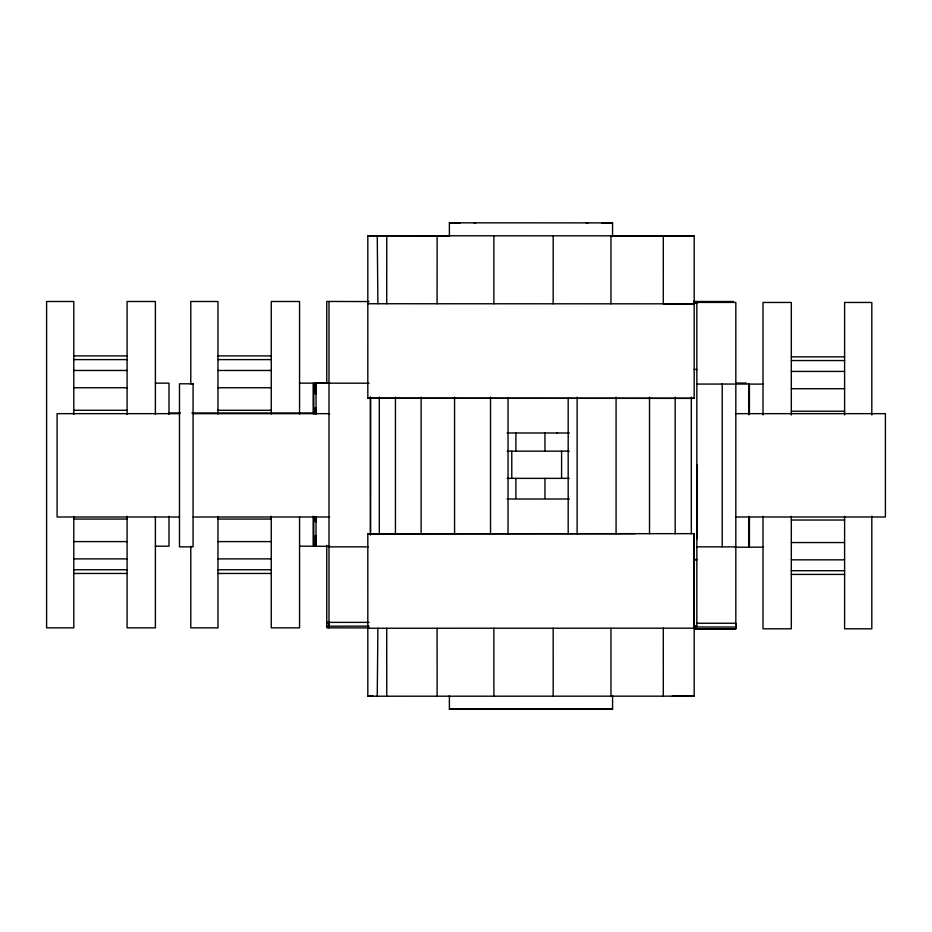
<?xml version="1.0" encoding="UTF-8"?>
<svg xmlns="http://www.w3.org/2000/svg" width="932" height="932" viewBox="0 0 932 932"><rect width="100%" height="100%" fill="white"/><g stroke="black" fill="none" stroke-linecap="round" stroke-linejoin="round"><path stroke-width="1.4" d="M329.613 546.35L313.781 546.257L313.793 516.736M313.804 414.018L313.804 383.087L329.613 383.122M316.03 516.817L316.018 546.338L316.018 535.411M316.041 414.111L316.041 383.168L369.072 383.203M367.825 235.773L694.189 235.843L694.177 398.348L367.814 398.232L367.825 235.773L449.352 235.819M370.47 535.05L370.482 397.218M386.722 303.739L386.745 235.761M437.096 303.75L437.12 235.773M449.387 236.425L449.387 222.83L452.171 222.83L612.569 222.888L612.557 236.483M493.867 303.762L493.89 235.784M515.885 498.399L515.885 478.361M544.964 498.399L544.964 478.361M553.165 303.785L553.189 235.796M610.949 303.797L610.973 235.819M663.304 235.831L663.281 303.82L694.177 303.832L367.814 303.739M696.833 538.976L696.833 464.765M748.78 414.74L748.769 384.042L697.171 384.077M735.197 547.212L748.792 547.212L748.792 516.281M377.25 696.239L377.903 628.261M369.072 627.912L326.759 627.83L326.759 622.296L329.613 622.296M328.984 301.549L328.984 627.935L328.74 626.188L328.984 622.378L369.072 622.378M697.171 623.252L735.826 623.252L736.07 627.061L735.826 628.809L694.317 628.785L735.826 628.785L735.826 302.422L693.874 302.422M373.348 696.216L367.802 696.216L694.189 696.157L694.177 533.652L367.791 533.815L634.855 533.663M557.592 433.007L556.695 433.007M326.503 626.106L329.38 626.106M328.74 626.188L369.002 626.118M449.387 695.575L449.387 709.17L612.569 709.112L612.557 695.517M612.522 235.854L694.177 235.854L688.597 235.854M369.072 301.56L326.759 301.455L326.759 383.25M693.466 301.502L733.542 301.502M693.618 301.618L696.519 301.618M694.095 302.795L696.845 302.795L696.845 626.211L693.932 626.211M693.932 303.319L696.845 303.308M73.791 355.896L127.09 355.896M217.971 355.896L271.259 355.896M791.315 356.851L844.602 356.851M73.791 359.601L127.09 359.601M217.971 359.601L271.259 359.601M791.315 360.556L844.602 360.556M694.095 369.293L696.845 369.573M73.791 370.47L127.09 370.47M217.971 370.47L271.259 370.47M791.315 371.425L844.602 371.425M155.388 383.145L168.983 383.145L168.983 414.414M299.556 383.145L313.152 383.145L313.152 413.54M735.616 383.087L746.497 383.087M763.017 384.101L749.421 384.101L749.421 414.495M73.791 387.747L127.09 387.747M217.971 387.747L271.259 387.747M791.315 388.714L844.602 388.714M694.13 398.348L367.814 398.232M73.791 410.278L127.09 410.278M217.971 410.278L271.259 410.278M791.315 411.233L844.602 411.233M168.983 413.004L180.435 413.004M191.887 413.004L316.239 413.004M179.48 413.657L57.097 413.657L57.097 517.004L179.48 517.004M193.075 413.657L329.578 413.657M735.826 413.657L885.4 413.657L885.4 516.992L735.826 516.992M507.09 432.984L569.405 433.007M507.218 451.158L569.254 451.158M507.218 478.361L569.254 478.361M507.09 499.016L569.405 498.993M193.075 517.004L329.578 517.004M73.791 519.066L127.09 519.066M217.971 519.066L271.259 519.066M791.315 520.021L844.602 520.021M73.791 541.597L127.09 541.597M217.971 541.597L271.259 541.597M791.315 542.552L844.602 542.552M155.388 546.199L168.983 546.199L168.983 516.305M299.556 546.199L313.152 546.199L313.152 516.305M328.984 546.851L368.152 546.851M696.588 546.851L735.826 546.851M763.017 547.166L749.421 547.166L749.421 516.759M73.791 558.885L127.09 558.885M217.971 558.885L271.259 558.885M694.095 559.433L696.845 559.433M791.315 559.841L844.602 559.841M694.084 559.946L696.833 559.946M73.791 569.755L127.09 569.755M217.971 569.755L271.259 569.755M791.315 570.71L844.602 570.71M73.791 573.46L127.09 573.46M217.971 573.46L271.259 573.46M791.315 574.415L844.602 574.415M694.095 625.931L696.845 626.211M367.837 628.261L694.189 628.18L694.13 533.652M672.263 696.134L694.177 696.146L688.597 696.146M586.146 222.876L588.092 222.876M601.641 222.876L612.569 222.888M449.387 222.83L460.326 222.841M473.864 222.841L475.809 222.853M695.808 626.991L736.07 627.061M612.569 709.112L449.387 709.17M377.25 235.761L377.903 303.739M748.769 384.042L748.78 394.97M748.792 536.284L748.792 547.212M663.281 628.18L663.304 696.169M610.949 628.203L610.973 696.181M553.165 628.215L553.189 696.204M493.867 628.238L493.89 696.216M437.096 628.25L437.12 696.227M386.722 628.261L386.745 696.239M367.814 533.768L367.825 696.227M316.041 383.168L316.041 394.096M313.804 383.087L313.804 394.015M313.781 546.257L313.781 535.329M871.804 414.961L871.804 302.457L844.602 302.457L844.602 414.961M871.804 516.258L871.804 628.809L844.602 628.809L844.602 516.293M791.315 414.961L791.315 302.457L763.017 302.457L763.017 414.961M791.315 516.293L791.315 628.809L763.017 628.809L763.017 516.293M722.23 383.798L722.23 546.851M691.323 397.183L691.323 533.791M675.187 397.183L675.187 533.791M649.522 397.183L649.522 533.791M616.075 397.183L616.075 533.791M577.129 397.183L577.129 533.791M568.182 398.209L568.182 534.187M561.588 451.158L561.588 478.361M544.964 432.553L544.964 451.158M515.885 432.553L515.885 451.158M511.785 451.158L511.785 478.361M508.045 398.209L508.045 534.187M490.523 397.183L490.523 533.791M454.571 397.183L454.571 533.791M421.124 397.183L421.124 533.791M395.448 397.183L395.448 533.791M379.312 397.183L379.312 533.791M370.482 397.183L370.482 533.791M326.759 545.43L326.759 623.776M316.03 407.645L316.03 413.866M316.03 517.074L316.03 521.873M313.793 407.564L313.793 413.785M313.793 516.98L313.793 521.78M299.556 414.006L299.556 301.502L271.259 301.502L271.259 414.006M299.556 516.747L299.556 627.853L271.259 627.853L271.259 516.305M217.971 414.006L217.971 301.502L190.78 301.502L190.78 384.299M217.971 516.445L217.971 627.853L190.78 627.853L190.78 546.257M155.388 414.414L155.388 301.502L127.09 301.502L127.09 414.425M155.388 516.747L155.388 627.853L127.09 627.853L127.09 516.305M73.791 414.425L73.791 301.502L46.6 301.502L46.6 627.853L73.791 627.853L73.791 516.445M696.845 302.795A161.341 2.959 2.5 0 1 695.458 303.121M696.53 627.935L693.618 627.97L696.53 627.935M193.075 383.798L179.48 383.798L179.48 546.851L193.075 546.851L193.075 383.798"/></g></svg>
